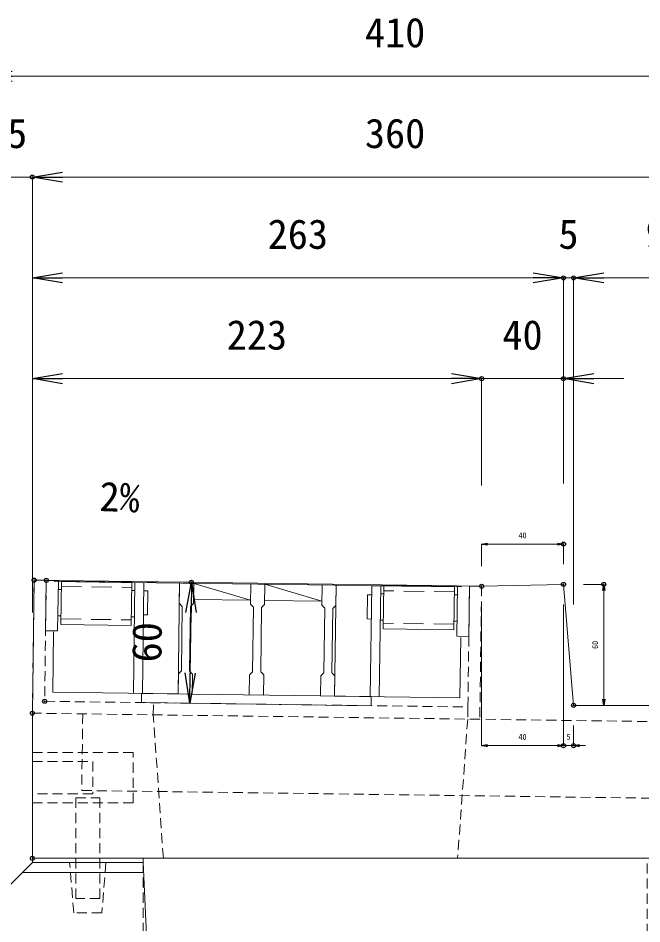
# Model space of a CAD drawing. Units: millimetres, scale not verified. Extents: x -1945 to 1945, y -1336 to 1504.
# Drawn here: x -1403.7 to -1094.3, y 305.6 to 755 of the extents above; entities that cross this region are included whole.
import ezdxf
from ezdxf.enums import TextEntityAlignment as Align

# ---------------------------------------------------------------- set-up
doc = ezdxf.new("R2010")
doc.units = ezdxf.units.MM
doc.header["$LTSCALE"] = 10
doc.header["$PDMODE"] = 32
doc.header["$PDSIZE"] = 2
doc.linetypes.add('USER1', pattern=[0.75, 0.5, -0.25])
doc.linetypes.add('USER3', pattern=[1.5, 1, -0.5])
doc.layers.add('0-0_0', color=7, linetype='Continuous')
doc.layers.add('0-2_DEFPOINTS', color=7, linetype='Continuous')
for name, color, linetype, lineweight in [('0-3_KIJUN', 7, 'USER1', 18), ('0-5_SUNPO_S10', 3, 'Continuous', 18), ('0-6_SUNPO_S2', 3, 'Continuous', 18), ('0-7_10-グレーチング', 30, 'Continuous', 18)]:
    doc.layers.add(name, color=color, linetype=linetype, lineweight=lineweight)
doc.styles.add('ＭＳ ゴシック', font='')
doc.styles.get('ＭＳ ゴシック').set_extended_font_data('MS Gothic')

# ---------------------------------------------------------------- blocks, each defined once
blk = doc.blocks.new('_OPEN')
at = {"layer": '0-0_0'}
blk.add_line((0, 0), (-1, 0), dxfattribs=at)
blk.add_lwpolyline([(-1, 0.1667), (0, 0), (-1, -0.1667)], dxfattribs=at)
blk = doc.blocks.new('D1')
at = {"layer": '0-2_DEFPOINTS'}
for p in [(811.84, 2046.08), (811.84, 1893.98), (548.34, 1830.09)]:
    blk.add_point(p, dxfattribs=at)
at = {"layer": '0-5_SUNPO_S10'}
for p, q in [((548.34, 1880.09), (548.34, 2046.08)), ((563.34, 2046.08), (796.84, 2046.08)), ((811.84, 1943.98), (811.84, 2046.08))]:
    blk.add_line(p, q, dxfattribs=at)
at = {"layer": '0-5_SUNPO_S10', "xscale": 15, "yscale": 15, "rotation": 180}
blk.add_blockref('_OPEN', (548.34, 2046.08), dxfattribs=at)
at = {"layer": '0-5_SUNPO_S10', "xscale": 15, "yscale": 15}
blk.add_blockref('_OPEN', (811.84, 2046.08), dxfattribs=at)
at = {"layer": '0-5_SUNPO_S10', "color": 7, "style": 'ＭＳ ゴシック'}
blk.add_text('263', height=14.66, dxfattribs=at).set_placement((665.09, 2056.08), align=Align.BOTTOM_LEFT)
blk = doc.blocks.new('D2')
at = {"layer": '0-2_DEFPOINTS'}
for p in [(548.34, 2096.08), (548.34, 1830.09), (523.34, 1731.08)]:
    blk.add_point(p, dxfattribs=at)
at = {"layer": '0-5_SUNPO_S10'}
for p, q in [((508.34, 2096.08), (493.34, 2096.08)), ((523.34, 1781.08), (523.34, 2096.08)), ((523.34, 2096.08), (548.34, 2096.08)), ((548.34, 1880.09), (548.34, 2096.08)), ((563.34, 2096.08), (578.34, 2096.08))]:
    blk.add_line(p, q, dxfattribs=at)
at = {"layer": '0-5_SUNPO_S10', "xscale": 15, "yscale": 15}
blk.add_blockref('_OPEN', (523.34, 2096.08), dxfattribs=at)
at = {"layer": '0-5_SUNPO_S10', "xscale": 15, "yscale": 15, "rotation": 180}
blk.add_blockref('_OPEN', (548.34, 2096.08), dxfattribs=at)
at = {"layer": '0-5_SUNPO_S10', "color": 7, "style": 'ＭＳ ゴシック'}
blk.add_text('25', height=14.66, dxfattribs=at).set_placement((525.84, 2106.08), align=Align.BOTTOM_LEFT)
blk = doc.blocks.new('D3')
at = {"layer": '0-2_DEFPOINTS'}
for p in [(908.34, 2096.08), (908.34, 1833.98), (548.34, 1830.09)]:
    blk.add_point(p, dxfattribs=at)
at = {"layer": '0-5_SUNPO_S10'}
for p, q in [((548.34, 1880.09), (548.34, 2096.08)), ((563.34, 2096.08), (893.34, 2096.08)), ((908.34, 1883.98), (908.34, 2096.08))]:
    blk.add_line(p, q, dxfattribs=at)
at = {"layer": '0-5_SUNPO_S10', "xscale": 15, "yscale": 15, "rotation": 180}
blk.add_blockref('_OPEN', (548.34, 2096.08), dxfattribs=at)
at = {"layer": '0-5_SUNPO_S10', "xscale": 15, "yscale": 15}
blk.add_blockref('_OPEN', (908.34, 2096.08), dxfattribs=at)
at = {"layer": '0-5_SUNPO_S10', "color": 7, "style": 'ＭＳ ゴシック'}
blk.add_text('360', height=14.66, dxfattribs=at).set_placement((713.34, 2106.08), align=Align.BOTTOM_LEFT)
blk = doc.blocks.new('D5')
at = {"layer": '0-2_DEFPOINTS'}
for p in [(933.34, 2146.08), (523.34, 1731.08), (933.34, 1731.08)]:
    blk.add_point(p, dxfattribs=at)
at = {"layer": '0-5_SUNPO_S10'}
for p, q in [((523.34, 1781.08), (523.34, 2146.08)), ((538.34, 2146.08), (918.34, 2146.08)), ((933.34, 1781.08), (933.34, 2146.08))]:
    blk.add_line(p, q, dxfattribs=at)
at = {"layer": '0-5_SUNPO_S10', "xscale": 15, "yscale": 15, "rotation": 180}
blk.add_blockref('_OPEN', (523.34, 2146.08), dxfattribs=at)
at = {"layer": '0-5_SUNPO_S10', "xscale": 15, "yscale": 15}
blk.add_blockref('_OPEN', (933.34, 2146.08), dxfattribs=at)
at = {"layer": '0-5_SUNPO_S10', "color": 7, "style": 'ＭＳ ゴシック'}
blk.add_text('410', height=14.66, dxfattribs=at).set_placement((713.34, 2156.08), align=Align.BOTTOM_LEFT)
blk = doc.blocks.new('D7')
at = {"layer": '0-2_DEFPOINTS'}
blk.add_point((549.23, 1896.08), dxfattribs=at)
blk = doc.blocks.new('D23')
at = {"layer": '0-2_DEFPOINTS'}
for p in [(811.84, 1893.98), (908.34, 1833.98), (1033.34, 1833.98)]:
    blk.add_point(p, dxfattribs=at)
at = {"layer": '0-5_SUNPO_S10'}
for p, q in [((861.84, 1893.98), (1033.34, 1893.98)), ((1033.34, 1878.98), (1033.34, 1848.98)), ((958.34, 1833.98), (1033.34, 1833.98))]:
    blk.add_line(p, q, dxfattribs=at)
at = {"layer": '0-5_SUNPO_S10', "xscale": 15, "yscale": 15}
for p, rotation in [((1033.34, 1893.98), 90), ((1033.34, 1833.98), 270)]:
    blk.add_blockref('_OPEN', p, dxfattribs=dict(at, rotation=rotation))
at = {"layer": '0-5_SUNPO_S10', "color": 7, "style": 'ＭＳ ゴシック'}
blk.add_text('60', height=14.66, rotation=90, dxfattribs=at).set_placement((1023.34, 1853.98), align=Align.BOTTOM_LEFT)
blk = doc.blocks.new('D25')
at = {"layer": '0-2_DEFPOINTS'}
for p in [(816.84, 2046.08), (816.84, 1833.98), (908.34, 1833.98)]:
    blk.add_point(p, dxfattribs=at)
at = {"layer": '0-5_SUNPO_S10'}
for p, q in [((816.84, 1883.98), (816.84, 2046.08)), ((893.34, 2046.08), (831.84, 2046.08)), ((908.34, 1883.98), (908.34, 2046.08))]:
    blk.add_line(p, q, dxfattribs=at)
at = {"layer": '0-5_SUNPO_S10', "xscale": 15, "yscale": 15, "rotation": 180}
blk.add_blockref('_OPEN', (816.84, 2046.08), dxfattribs=at)
at = {"layer": '0-5_SUNPO_S10', "xscale": 15, "yscale": 15}
blk.add_blockref('_OPEN', (908.34, 2046.08), dxfattribs=at)
at = {"layer": '0-5_SUNPO_S10', "color": 7, "style": 'ＭＳ ゴシック'}
blk.add_text('92', height=14.66, dxfattribs=at).set_placement((852.59, 2056.08), align=Align.BOTTOM_LEFT)
blk = doc.blocks.new('D26')
at = {"layer": '0-2_DEFPOINTS'}
for p in [(549.23, 1896.08), (373.34, 1528.08), (728.34, 1528.08)]:
    blk.add_point(p, dxfattribs=at)
at = {"layer": '0-5_SUNPO_S10'}
for p, q in [((499.23, 1896.08), (373.34, 1896.08)), ((373.34, 1881.08), (373.34, 1543.08)), ((678.34, 1528.08), (373.34, 1528.08))]:
    blk.add_line(p, q, dxfattribs=at)
at = {"layer": '0-5_SUNPO_S10', "xscale": 15, "yscale": 15}
for p, rotation in [((373.34, 1896.08), 90), ((373.34, 1528.08), 270)]:
    blk.add_blockref('_OPEN', p, dxfattribs=dict(at, rotation=rotation))
at = {"layer": '0-5_SUNPO_S10', "color": 7, "style": 'ＭＳ ゴシック'}
blk.add_text('368', height=14.66, rotation=90, dxfattribs=at).set_placement((363.34, 1697.08), align=Align.BOTTOM_LEFT)
blk = doc.blocks.new('D29')
at = {"layer": '0-2_DEFPOINTS'}
for p in [(549.23, 1896.08), (423.34, 1758.08), (548.34, 1758.08)]:
    blk.add_point(p, dxfattribs=at)
at = {"layer": '0-5_SUNPO_S10'}
for p, q in [((499.23, 1896.08), (423.34, 1896.08)), ((423.34, 1881.08), (423.34, 1773.08)), ((498.34, 1758.08), (423.34, 1758.08))]:
    blk.add_line(p, q, dxfattribs=at)
at = {"layer": '0-5_SUNPO_S10', "xscale": 15, "yscale": 15}
for p, rotation in [((423.34, 1896.08), 90), ((423.34, 1758.08), 270)]:
    blk.add_blockref('_OPEN', p, dxfattribs=dict(at, rotation=rotation))
at = {"layer": '0-5_SUNPO_S10', "color": 7, "style": 'ＭＳ ゴシック'}
blk.add_text('138', height=14.66, rotation=90, dxfattribs=at).set_placement((413.34, 1812.08), align=Align.BOTTOM_LEFT)
blk = doc.blocks.new('D30')
at = {"layer": '0-2_DEFPOINTS'}
for p in [(548.34, 1758.08), (423.34, 1528.08), (728.34, 1528.08)]:
    blk.add_point(p, dxfattribs=at)
at = {"layer": '0-5_SUNPO_S10'}
for p, q in [((498.34, 1758.08), (423.34, 1758.08)), ((423.34, 1743.08), (423.34, 1543.08)), ((678.34, 1528.08), (423.34, 1528.08))]:
    blk.add_line(p, q, dxfattribs=at)
at = {"layer": '0-5_SUNPO_S10', "xscale": 15, "yscale": 15}
for p, rotation in [((423.34, 1758.08), 90), ((423.34, 1528.08), 270)]:
    blk.add_blockref('_OPEN', p, dxfattribs=dict(at, rotation=rotation))
at = {"layer": '0-5_SUNPO_S10', "color": 7, "style": 'ＭＳ ゴシック'}
blk.add_text('230', height=14.66, rotation=90, dxfattribs=at).set_placement((413.34, 1628.08), align=Align.BOTTOM_LEFT)
blk = doc.blocks.new('D34')
at = {"layer": '0-2_DEFPOINTS'}
for p in [(771.21, 1996.08), (771.21, 1893.08), (548.34, 1830.09)]:
    blk.add_point(p, dxfattribs=at)
at = {"layer": '0-5_SUNPO_S10'}
for p, q in [((548.34, 1880.09), (548.34, 1996.08)), ((563.34, 1996.08), (756.21, 1996.08)), ((771.21, 1943.08), (771.21, 1996.08))]:
    blk.add_line(p, q, dxfattribs=at)
at = {"layer": '0-5_SUNPO_S10', "xscale": 15, "yscale": 15, "rotation": 180}
blk.add_blockref('_OPEN', (548.34, 1996.08), dxfattribs=at)
at = {"layer": '0-5_SUNPO_S10', "xscale": 15, "yscale": 15}
blk.add_blockref('_OPEN', (771.21, 1996.08), dxfattribs=at)
at = {"layer": '0-5_SUNPO_S10', "color": 7, "style": 'ＭＳ ゴシック'}
blk.add_text('223', height=14.66, dxfattribs=at).set_placement((644.78, 2006.08), align=Align.BOTTOM_LEFT)
blk = doc.blocks.new('D35')
at = {"layer": '0-2_DEFPOINTS'}
for p in [(811.84, 1996.08), (771.21, 1893.08), (811.84, 1893.98)]:
    blk.add_point(p, dxfattribs=at)
at = {"layer": '0-5_SUNPO_S10'}
for p, q in [((756.21, 1996.08), (741.21, 1996.08)), ((771.21, 1943.08), (771.21, 1996.08)), ((771.21, 1996.08), (811.84, 1996.08)), ((811.84, 1943.98), (811.84, 1996.08)), ((826.84, 1996.08), (841.84, 1996.08))]:
    blk.add_line(p, q, dxfattribs=at)
at = {"layer": '0-5_SUNPO_S10', "xscale": 15, "yscale": 15}
blk.add_blockref('_OPEN', (771.21, 1996.08), dxfattribs=at)
at = {"layer": '0-5_SUNPO_S10', "xscale": 15, "yscale": 15, "rotation": 180}
blk.add_blockref('_OPEN', (811.84, 1996.08), dxfattribs=at)
at = {"layer": '0-5_SUNPO_S10', "color": 7, "style": 'ＭＳ ゴシック'}
blk.add_text('40', height=14.66, dxfattribs=at).set_placement((781.53, 2006.08), align=Align.BOTTOM_LEFT)
blk = doc.blocks.new('D36')
at = {"layer": '0-2_DEFPOINTS'}
for p in [(811.84, 1893.98), (816.84, 1833.98), (816.84, 1813.98)]:
    blk.add_point(p, dxfattribs=at)
at = {"layer": '0-6_SUNPO_S2'}
for p, q in [((811.84, 1883.98), (811.84, 1813.98)), ((816.84, 1823.98), (816.84, 1813.98)), ((808.84, 1813.98), (805.84, 1813.98)), ((811.84, 1813.98), (816.84, 1813.98)), ((819.84, 1813.98), (822.84, 1813.98))]:
    blk.add_line(p, q, dxfattribs=at)
at = {"layer": '0-6_SUNPO_S2', "xscale": 3, "yscale": 3}
blk.add_blockref('_OPEN', (811.84, 1813.98), dxfattribs=at)
at = {"layer": '0-6_SUNPO_S2', "xscale": 3, "yscale": 3, "rotation": 180}
blk.add_blockref('_OPEN', (816.84, 1813.98), dxfattribs=at)
at = {"layer": '0-6_SUNPO_S2', "color": 7, "style": 'ＭＳ ゴシック'}
blk.add_text('5', height=2.93, dxfattribs=at).set_placement((813.34, 1815.98), align=Align.BOTTOM_LEFT)
blk = doc.blocks.new('D37')
at = {"layer": '0-2_DEFPOINTS'}
for p in [(771.21, 1893.08), (811.84, 1893.98), (811.84, 1813.98)]:
    blk.add_point(p, dxfattribs=at)
at = {"layer": '0-6_SUNPO_S2'}
for p, q in [((771.21, 1883.08), (771.21, 1813.98)), ((811.84, 1883.98), (811.84, 1813.98)), ((774.21, 1813.98), (808.84, 1813.98))]:
    blk.add_line(p, q, dxfattribs=at)
at = {"layer": '0-6_SUNPO_S2', "xscale": 3, "yscale": 3, "rotation": 180}
blk.add_blockref('_OPEN', (771.21, 1813.98), dxfattribs=at)
at = {"layer": '0-6_SUNPO_S2', "xscale": 3, "yscale": 3}
blk.add_blockref('_OPEN', (811.84, 1813.98), dxfattribs=at)
at = {"layer": '0-6_SUNPO_S2', "color": 7, "style": 'ＭＳ ゴシック'}
blk.add_text('40', height=2.933, dxfattribs=at).set_placement((789.53, 1815.98), align=Align.BOTTOM_LEFT)
blk = doc.blocks.new('D38')
at = {"layer": '0-2_DEFPOINTS'}
for p in [(811.84, 1913.98), (771.21, 1893.08), (811.84, 1893.98)]:
    blk.add_point(p, dxfattribs=at)
at = {"layer": '0-6_SUNPO_S2'}
for p, q in [((771.21, 1903.08), (771.21, 1913.98)), ((774.21, 1913.98), (808.84, 1913.98)), ((811.84, 1903.98), (811.84, 1913.98))]:
    blk.add_line(p, q, dxfattribs=at)
at = {"layer": '0-6_SUNPO_S2', "xscale": 3, "yscale": 3, "rotation": 180}
blk.add_blockref('_OPEN', (771.21, 1913.98), dxfattribs=at)
at = {"layer": '0-6_SUNPO_S2', "xscale": 3, "yscale": 3}
blk.add_blockref('_OPEN', (811.84, 1913.98), dxfattribs=at)
at = {"layer": '0-6_SUNPO_S2', "color": 7, "style": 'ＭＳ ゴシック'}
blk.add_text('40', height=2.933, dxfattribs=at).set_placement((789.53, 1915.98), align=Align.BOTTOM_LEFT)
blk = doc.blocks.new('D39')
at = {"layer": '0-2_DEFPOINTS'}
for p in [(811.84, 1893.98), (831.84, 1893.98), (816.84, 1833.98)]:
    blk.add_point(p, dxfattribs=at)
at = {"layer": '0-6_SUNPO_S2'}
for p, q in [((821.84, 1893.98), (831.84, 1893.98)), ((831.84, 1836.98), (831.84, 1890.98)), ((826.84, 1833.98), (831.84, 1833.98))]:
    blk.add_line(p, q, dxfattribs=at)
at = {"layer": '0-6_SUNPO_S2', "xscale": 3, "yscale": 3}
for p, rotation in [((831.84, 1893.98), 90), ((831.84, 1833.98), 270)]:
    blk.add_blockref('_OPEN', p, dxfattribs=dict(at, rotation=rotation))
at = {"layer": '0-6_SUNPO_S2', "color": 7, "style": 'ＭＳ ゴシック'}
blk.add_text('60', height=2.933, rotation=90, dxfattribs=at).set_placement((829.84, 1861.98), align=Align.BOTTOM_LEFT)
blk = doc.blocks.new('D40')
at = {"layer": '0-2_DEFPOINTS'}
for p in [(816.84, 2046.08), (811.84, 1893.98), (816.84, 1833.98)]:
    blk.add_point(p, dxfattribs=at)
at = {"layer": '0-5_SUNPO_S10'}
for p, q in [((796.84, 2046.08), (781.84, 2046.08)), ((811.84, 1943.98), (811.84, 2046.08)), ((811.84, 2046.08), (816.84, 2046.08)), ((816.84, 1883.98), (816.84, 2046.08)), ((831.84, 2046.08), (846.84, 2046.08))]:
    blk.add_line(p, q, dxfattribs=at)
at = {"layer": '0-5_SUNPO_S10', "xscale": 15, "yscale": 15}
blk.add_blockref('_OPEN', (811.84, 2046.08), dxfattribs=at)
at = {"layer": '0-5_SUNPO_S10', "xscale": 15, "yscale": 15, "rotation": 180}
blk.add_blockref('_OPEN', (816.84, 2046.08), dxfattribs=at)
at = {"layer": '0-5_SUNPO_S10', "color": 7, "style": 'ＭＳ ゴシック'}
blk.add_text('5', height=14.66, dxfattribs=at).set_placement((809.34, 2056.08), align=Align.BOTTOM_LEFT)
blk = doc.blocks.new('M16_insert_dan')
at = {"layer": '0-3_KIJUN', "color": 3}
for points in [[(0, -12.5), (-50, -12.5), (-50, 12.5), (0, 12.5)], [(0, 8), (-30, 8), (-30, -8), (0, -8)]]:
    blk.add_lwpolyline(points, close=True, dxfattribs=at)
blk = doc.blocks.new('D43')
at = {"layer": '0-2_DEFPOINTS'}
for p in [(555.23, 1896), (627.26, 1895.03), (554.42, 1836.01)]:
    blk.add_point(p, dxfattribs=at)
at = {"layer": '0-5_SUNPO_S10'}
for p, q in [((605.23, 1895.33), (627.26, 1895.03)), ((626.66, 1850.03), (627.06, 1880.03)), ((604.42, 1835.33), (626.45, 1835.03))]:
    blk.add_line(p, q, dxfattribs=at)
at = {"layer": '0-5_SUNPO_S10', "xscale": 15, "yscale": 15}
for p, rotation in [((627.26, 1895.03), 89.22571), ((626.45, 1835.03), 269.22571)]:
    blk.add_blockref('_OPEN', p, dxfattribs=dict(at, rotation=rotation))
at = {"layer": '0-5_SUNPO_S10', "color": 7, "style": 'ＭＳ ゴシック'}
blk.add_text('60', height=14.66, rotation=89.226, dxfattribs=at).set_placement((616.72, 1855.17), align=Align.BOTTOM_LEFT)
blk = doc.blocks.new('A$C2C852B32')
at = {"layer": '0-7_10-グレーチング'}
for p, q in [((0, 60), (6, 60)), ((0, 60), (0, 35)), ((4, 59.5), (48.5, 59.5)), ((4, 59.5), (206, 59.5)), ((6, 60), (6, 35)), ((7.5, 59.85), (7.5, 38.15)), ((7.5, 59.85), (42.5, 59.85)), ((42.5, 59.85), (42.5, 38.15)), ((44, 59.5), (44, 4.5)), ((48.5, 59.5), (48.5, 4.5)), ((66.17, 59.5), (66.17, 4.5)), ((66.17, 49.5), (66.17, 59.5)), ((101.5, 51.5), (73.17, 59.5)), ((73.17, 49.5), (73.17, 59.5)), ((101.5, 49.5), (101.5, 59.5)), ((136.83, 51.5), (108.5, 59.5)), ((108.5, 49.5), (108.5, 59.5)), ((136.83, 49.5), (136.83, 59.5)), ((143.83, 59.5), (143.83, 4.5)), ((143.83, 49.5), (143.83, 59.5)), ((206, 59.5), (161.5, 59.5)), ((161.5, 59.5), (161.5, 4.5)), ((166, 59.5), (166, 4.5)), ((202.5, 59.85), (167.5, 59.85)), ((167.5, 59.85), (167.5, 38.15)), ((202.5, 59.85), (202.5, 38.15)), ((204, 60), (204, 35)), ((210, 60), (204, 60)), ((210, 35), (210, 60)), ((48.5, 55.5), (50.5, 55.5)), ((50.5, 55.5), (50.5, 43.5)), ((159.5, 55), (159.5, 43)), ((161.5, 55), (159.5, 55)), ((66.17, 49.5), (67.67, 48)), ((73.17, 49.5), (71.67, 48)), ((73.17, 51.5), (101.5, 51.5)), ((101.5, 49.5), (103, 48)), ((108.5, 49.5), (107, 48)), ((108.5, 51.5), (136.83, 51.5)), ((136.83, 49.5), (138.33, 48)), ((143.83, 49.5), (142.33, 48)), ((67.67, 16), (67.67, 48)), ((71.67, 16), (71.67, 48)), ((103, 16), (103, 48)), ((107, 16), (107, 48)), ((138.33, 16), (138.33, 48)), ((142.33, 16), (142.33, 48)), ((48.5, 43.5), (50.5, 43.5)), ((161.5, 43), (159.5, 43)), ((7.5, 38.15), (42.5, 38.15)), ((202.5, 38.15), (167.5, 38.15)), ((0, 35), (6, 35)), ((4, 34.5), (4, 4.5)), ((210, 35), (204, 35)), ((206, 34.5), (206, 4.5)), ((67.67, 16), (66.17, 14.5)), ((66.17, 4.5), (66.17, 14.5)), ((71.67, 16), (73.17, 14.5)), ((73.17, 4.5), (73.17, 14.5)), ((103, 16), (101.5, 14.5)), ((101.5, 4.5), (101.5, 14.5)), ((107, 16), (108.5, 14.5)), ((108.5, 4.5), (108.5, 14.5)), ((138.33, 16), (136.83, 14.5)), ((136.83, 4.5), (136.83, 14.5)), ((142.33, 16), (143.83, 14.5)), ((143.83, 4.5), (143.83, 14.5)), ((66.17, 4.5), (4, 4.5)), ((48, 4.5), (48, 0)), ((48, 4.5), (162, 4.5)), ((66.17, 4.5), (73.17, 4.5)), ((101.5, 4.5), (108.5, 4.5)), ((136.83, 4.5), (143.83, 4.5)), ((143.83, 4.5), (206, 4.5)), ((162, 4.5), (162, 0)), ((48, 0), (162, 0))]:
    blk.add_line(p, q, dxfattribs=at)
at = {"layer": '0-7_10-グレーチング', "linetype": 'USER3'}
for p, q in [((6, 55.5), (7.5, 55.5)), ((7.5, 57.05), (42.5, 57.05)), ((42.5, 55.5), (44, 55.5)), ((167.5, 55.5), (166, 55.5)), ((202.5, 57.05), (167.5, 57.05)), ((204, 55.5), (202.5, 55.5)), ((6, 42.5), (7.5, 42.5)), ((7.5, 40.95), (42.5, 40.95)), ((42.5, 42.5), (44, 42.5)), ((167.5, 42.5), (166, 42.5)), ((202.5, 40.95), (167.5, 40.95)), ((204, 42.5), (202.5, 42.5))]:
    blk.add_line(p, q, dxfattribs=at)

msp = doc.modelspace()

# ---------------------------------------------------------------- linework, layer by layer
at = {"layer": '0-3_KIJUN', "linetype": 'Continuous'}
msp.add_line((-1401.66, 331.08), (-1341.44, 331.08), dxfattribs=at)
for points in [[(-1036.66, 413.98), (-1036.66, 338.08), (-1396.66, 338.08), (-1396.66, 410.09), (-1395.77, 476.08), (-1173.79, 473.08), (-1133.16, 473.98), (-1128.16, 413.98)], [(-1396.66, 338.08), (-1341.66, 338.08), (-1341.66, 336.08), (-1396.66, 336.08)]]:
    msp.add_lwpolyline(points, close=True, dxfattribs=at)
at = {"layer": '0-3_KIJUN'}
for points in [[(-1180.6, 413.17), (-1179.79, 473.16), (-1173.79, 473.08), (-1174.68, 407.09), (-1396.66, 410.09), (-1395.77, 476.08), (-1389.77, 476), (-1390.58, 416.01)], [(-1375.16, 368.08), (-1363.16, 368.08), (-1363.16, 318.08), (-1375.16, 318.08)], [(-1378.16, 336.08), (-1360.16, 336.08), (-1362.16, 311.08), (-1376.16, 311.08)]]:
    msp.add_lwpolyline(points, close=True, dxfattribs=at)
for points in [[(-1180.6, 413.17), (-1180.68, 407.17), (-1185.68, 338.08), (-1331.67, 338.08), (-1336.67, 409.28), (-1336.58, 415.28)], [(-1371.66, 409.75), (-1372.18, 371.75), (-1062.2, 367.56), (-1061.69, 405.56), (-1174.18, 407.08)], [(-1341.66, 336.08), (-1341.66, -36.92), (-1091.66, -36.92), (-1091.66, 336.08)]]:
    msp.add_lwpolyline(points, dxfattribs=at)
at = {"layer": '0-3_KIJUN', "linetype": 'Continuous'}
msp.add_lwpolyline([(-1401.66, -116.92), (-1421.66, -96.92), (-1421.66, 311.08), (-1396.66, 336.08), (-1341.66, 336.08), (-1336.66, 228.08)], dxfattribs=at)

# ---------------------------------------------------------------- block references
at = {"layer": '0-3_KIJUN', "xscale": -1}
msp.add_blockref('M16_insert_dan', (-1396.66, 378.08), dxfattribs=at)
at = {"layer": '0-5_SUNPO_S10'}
for name in ['D5', 'D2', 'D3', 'D1', 'D40', 'D25', 'D34', 'D35', 'D7', 'D26', 'D29', 'D43', 'D23', 'D30']:
    msp.add_blockref(name, (-1945, -1420), dxfattribs=at)
at = {"layer": '0-6_SUNPO_S2'}
for name in ['D38', 'D37', 'D36', 'D39']:
    msp.add_blockref(name, (-1945, -1420), dxfattribs=at)
at = {"layer": '0-7_10-グレーチング', "rotation": 359.22571}
msp.add_blockref('A$C2C852B32', (-1390.58, 416.01), dxfattribs=at)

# ---------------------------------------------------------------- texts
at = {"layer": '0-5_SUNPO_S10', "color": 7, "style": 'ＭＳ ゴシック'}
msp.add_text('2%', height=14.66, rotation=358, dxfattribs=at).set_placement((-1363.72, 506.01), align=Align.BOTTOM_LEFT)

doc.saveas('drawing.dxf')
